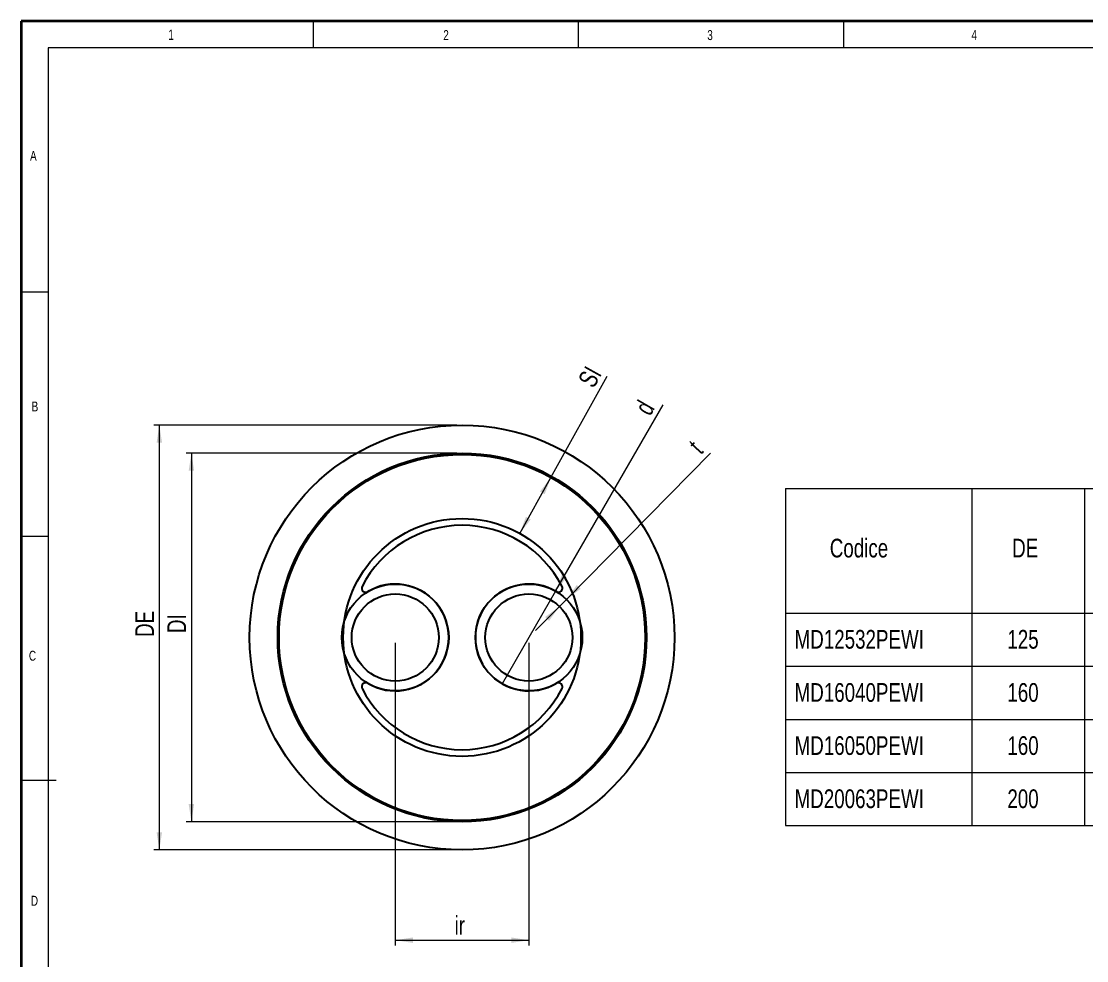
# Model space of a CAD drawing. Header units: millimetres. Extents: x 6 to 413, y 7 to 291.
# Drawn here: x 6.3 to 205.6, y 115.3 to 291.1 of the extents above; entities that cross this region are included whole.
import ezdxf

# ---------------------------------------------------------------- set-up
doc = ezdxf.new("R2010")
doc.units = ezdxf.units.MM
doc.styles.add('SLDTEXTSTYLE2', font='TXT', dxfattribs={"width": 0.75})
doc.dimstyles.new('SLDDIMSTYLE0', dxfattribs={"dimtxt": 3.5, "dimasz": 3.302, "dimexe": 0, "dimexo": 0.0625, "dimgap": 0.875, "dimtad": 1, "dimlfac": 2, "dimrnd": 1e-09, "dimzin": 12, "dimdsep": 46, "dimtxsty": 'SLDTEXTSTYLE2', "dimsah": 1, "dimcen": 0.09, "dimadec": 0, "dimazin": 3, "dimtfac": 1, "dimtofl": 0, "dimtmove": 0, "dimatfit": 3, "dimfxl": 1, "dimfrac": 2, "dimtolj": 1, "dimtzin": 12, "dimarcsym": 0})
doc.dimstyles.new('SLDDIMSTYLE1', dxfattribs={"dimtxt": 3.5, "dimasz": 3.302, "dimexe": 0, "dimexo": 0.0625, "dimgap": 0.875, "dimtad": 1, "dimlfac": 2, "dimrnd": 1e-09, "dimzin": 12, "dimdsep": 46, "dimtxsty": 'SLDTEXTSTYLE2', "dimblk1": 'NONE', "dimsah": 1, "dimcen": 0, "dimadec": 0, "dimazin": 3, "dimtfac": 1, "dimtmove": 0, "dimatfit": 3, "dimldrblk": 'NONE', "dimfxl": 1, "dimfrac": 2, "dimtolj": 1, "dimtzin": 12, "dimarcsym": 0})
doc.dimstyles.new('SLDDIMSTYLE2', dxfattribs={"dimtxt": 3.5, "dimasz": 3.302, "dimexe": 0, "dimexo": 0.0625, "dimgap": 0.875, "dimtad": 1, "dimlfac": 2, "dimrnd": 1e-09, "dimzin": 12, "dimdsep": 46, "dimtxsty": 'SLDTEXTSTYLE2', "dimsah": 1, "dimcen": 0.09, "dimadec": 0, "dimazin": 3, "dimtfac": 1, "dimtmove": 0, "dimatfit": 0, "dimfxl": 1, "dimfrac": 2, "dimtolj": 1, "dimtzin": 12, "dimarcsym": 0})

# ---------------------------------------------------------------- blocks, each defined once
blk = doc.blocks.new('SW_TABLEANNOTATION_0')
at = {"color": 0, "linetype": 'Continuous', "lineweight": 18}
for p, q in [((0, 0), (0, -23.32)), ((0, 0), (34.85, 0)), ((34.85, 0), (34.85, -23.32)), ((34.85, 0), (55.9, 0)), ((55.9, 0), (55.9, -23.32)), ((55.9, 0), (76.94, 0)), ((0, -23.32), (0, -33.27)), ((0, -23.32), (34.85, -23.32)), ((34.85, -23.32), (34.85, -33.27)), ((34.85, -23.32), (55.9, -23.32)), ((55.9, -23.32), (55.9, -33.27)), ((55.9, -23.32), (76.94, -23.32)), ((0, -33.27), (0, -43.21)), ((0, -33.27), (34.85, -33.27)), ((34.85, -33.27), (34.85, -43.21)), ((34.85, -33.27), (55.9, -33.27)), ((55.9, -33.27), (55.9, -43.21)), ((55.9, -33.27), (76.94, -33.27)), ((0, -43.21), (0, -53.16)), ((0, -43.21), (34.85, -43.21)), ((34.85, -43.21), (34.85, -53.16)), ((34.85, -43.21), (55.9, -43.21)), ((55.9, -43.21), (55.9, -53.16)), ((55.9, -43.21), (76.94, -43.21)), ((0, -53.16), (0, -63.11)), ((0, -53.16), (34.85, -53.16)), ((34.85, -53.16), (34.85, -63.11)), ((34.85, -53.16), (55.9, -53.16)), ((55.9, -53.16), (55.9, -63.11)), ((55.9, -53.16), (76.94, -53.16)), ((0, -63.11), (34.85, -63.11)), ((34.85, -63.11), (55.9, -63.11)), ((55.9, -63.11), (76.94, -63.11))]:
    blk.add_line(p, q, dxfattribs=at)
at = {"color": 0, "linetype": 'Continuous', "lineweight": 0, "char_height": 3.5, "attachment_point": 1, "style": 'SLDTEXTSTYLE2'}
for s, insert in [('Codice', (8.26, -9.41)), ('DE', (42.39, -9.41)), ('MD12532PEWI', (1.68, -26.48)), ('125', (41.49, -26.48)), ('MD16040PEWI', (1.68, -36.43)), ('160', (41.49, -36.43)), ('MD16050PEWI', (1.68, -46.37)), ('160', (41.49, -46.37)), ('MD20063PEWI', (1.68, -56.32)), ('200', (41.49, -56.32))]:
    blk.add_mtext(s, dxfattribs=dict(at, insert=insert))
blk = doc.blocks.new('_D')
at = {"color": 7, "linetype": 'Continuous', "lineweight": 0}
for p, q in [((87.75, 215.54), (31.1, 215.54)), ((32.1, 215.54), (32.1, 136.04)), ((87.75, 136.04), (31.1, 136.04))]:
    blk.add_line(p, q, dxfattribs=at)
at = {"color": 7, "linetype": 'Continuous', "lineweight": 18}
for points in [[(32.1, 215.54), (31.59, 212.23), (32.61, 212.23)], [(32.1, 136.04), (32.61, 139.34), (31.59, 139.34)]]:
    blk.add_solid(points, dxfattribs=at)
at = {"color": 7, "linetype": 'Continuous', "lineweight": 18, "insert": (27.59, 175.88), "char_height": 3.5, "attachment_point": 1, "rotation": 90, "style": 'SLDTEXTSTYLE2'}
blk.add_mtext('DE', dxfattribs=at)
blk = doc.blocks.new('_D_1')
at = {"color": 7, "linetype": 'Continuous', "lineweight": 0}
for p, q in [((87.75, 210.29), (37.1, 210.29)), ((38.1, 210.29), (38.1, 141.29)), ((87.75, 141.29), (37.1, 141.29))]:
    blk.add_line(p, q, dxfattribs=at)
at = {"color": 7, "linetype": 'Continuous', "lineweight": 18}
for points in [[(38.1, 210.29), (37.59, 206.98), (38.61, 206.98)], [(38.1, 141.29), (38.61, 144.59), (37.59, 144.59)]]:
    blk.add_solid(points, dxfattribs=at)
at = {"color": 7, "linetype": 'Continuous', "lineweight": 18, "insert": (33.59, 176.61), "char_height": 3.5, "attachment_point": 1, "rotation": 90, "style": 'SLDTEXTSTYLE2'}
blk.add_mtext('DI', dxfattribs=at)
blk = doc.blocks.new('_D_2')
at = {"color": 7, "linetype": 'Continuous', "lineweight": 0}
for p, q in [((105.37, 205.74), (115.9, 224.72)), ((99.55, 195.24), (105.37, 205.74))]:
    blk.add_line(p, q, dxfattribs=at)
at = {"color": 7, "linetype": 'Continuous', "lineweight": 18}
for points in [[(105.37, 205.74), (103.32, 203.09), (104.21, 202.6)], [(99.55, 195.24), (101.59, 197.88), (100.7, 198.38)]]:
    blk.add_solid(points, dxfattribs=at)
at = {"color": 7, "linetype": 'Continuous', "lineweight": 18, "insert": (110.32, 223.96), "char_height": 3.5, "attachment_point": 1, "rotation": 60.9782, "style": 'SLDTEXTSTYLE2'}
blk.add_mtext('SI', dxfattribs=at)
blk = doc.blocks.new('_D_3')
at = {"color": 7, "linetype": 'Continuous', "lineweight": 0}
for q in [(126.4, 219.34), (96.25, 167.13)]:
    blk.add_line((106.25, 184.45), q, dxfattribs=at)
at = {"color": 7, "linetype": 'Continuous', "lineweight": 18}
blk.add_solid([(106.25, 184.45), (108.34, 187.05), (107.46, 187.56)], dxfattribs=at)
at = {"color": 7, "linetype": 'Continuous', "lineweight": 18, "insert": (120.9, 218.82), "char_height": 3.5, "attachment_point": 1, "rotation": 60, "style": 'SLDTEXTSTYLE2'}
blk.add_mtext('d', dxfattribs=at)
blk = doc.blocks.new('_None')
blk = doc.blocks.new('_D_4')
at = {"color": 7, "linetype": 'Continuous', "lineweight": 0}
for p, q in [((108.27, 182.91), (135.21, 210.25)), ((106.97, 181.59), (102.52, 177.07)), ((106.97, 181.59), (108.27, 182.91))]:
    blk.add_line(p, q, dxfattribs=at)
at = {"color": 7, "linetype": 'Continuous', "lineweight": 18}
for points in [[(108.27, 182.91), (110.95, 184.9), (110.23, 185.62)], [(106.97, 181.59), (104.29, 179.6), (105.02, 178.88)]]:
    blk.add_solid(points, dxfattribs=at)
at = {"color": 7, "linetype": 'Continuous', "lineweight": 18, "insert": (130.89, 212.29), "char_height": 3.5, "attachment_point": 1, "rotation": 45.4219, "style": 'SLDTEXTSTYLE2'}
blk.add_mtext('t', dxfattribs=at)
blk = doc.blocks.new('_D_5')
at = {"color": 7, "linetype": 'Continuous', "lineweight": 0}
for p, q in [((76.25, 174.79), (76.25, 118.13)), ((101.25, 174.79), (101.25, 118.13)), ((76.25, 119.13), (101.25, 119.13))]:
    blk.add_line(p, q, dxfattribs=at)
at = {"color": 7, "linetype": 'Continuous', "lineweight": 18}
for points in [[(76.25, 119.13), (79.55, 118.62), (79.55, 119.64)], [(101.25, 119.13), (97.95, 119.64), (97.95, 118.62)]]:
    blk.add_solid(points, dxfattribs=at)
at = {"color": 7, "linetype": 'Continuous', "lineweight": 18, "insert": (87.35, 123.64), "char_height": 3.5, "attachment_point": 1, "style": 'SLDTEXTSTYLE2'}
blk.add_mtext('ir', dxfattribs=at)

msp = doc.modelspace()

# ---------------------------------------------------------------- linework, layer by layer
at = {"color": 7, "linetype": 'Continuous', "lineweight": 35}
for p, q in [((6.2734, 291.1062), (6.2734, 7.1062)), ((413.064, 291.1062), (6.2734, 291.1062))]:
    msp.add_line(p, q, dxfattribs=at)
at = {"color": 7, "linetype": 'Continuous', "lineweight": 18}
for p, q in [((60.8973, 291.1062), (60.8973, 286.1523)), ((110.4973, 291.1062), (110.4973, 286.1523)), ((160.0973, 291.1062), (160.0973, 286.1523)), ((408.1446, 286.1523), (11.2973, 286.1523)), ((11.2973, 286.1523), (11.2973, 12.1436)), ((6.2734, 240.4523), (11.2973, 240.4523)), ((6.2734, 194.7523), (11.2973, 194.7523)), ((6.2734, 149.0523), (12.8156, 149.0523))]:
    msp.add_line(p, q, dxfattribs=at)
at = {"color": 7, "linetype": 'Continuous', "lineweight": 25}
for centre, radius in [((88.7523, 175.7859), 39.75), ((88.7523, 175.7859), 34.5), ((88.7523, 175.7859), 34.25), ((88.7523, 175.7859), 22.25), ((76.2523, 175.7859), 10), ((101.2523, 175.7859), 10), ((76.2523, 175.7859), 8.15), ((101.2523, 175.7859), 8.15)]:
    msp.add_circle(centre, radius, dxfattribs=at)
for centre, radius, start, end in [((88.7523, 175.7859), 21, 27.080176, 152.919824), ((76.2523, 175.7859), 10, 239.041398, 120.958602), ((101.2523, 175.7859), 10, 59.041398, 300.958602), ((70.7223, 185.0044), 0.75, 152.919824, 300.958602), ((106.7823, 185.0044), 0.75, 239.041398, 27.080176), ((70.7223, 166.5673), 0.75, 59.041398, 207.080176), ((88.7523, 175.7859), 21, 207.080176, 332.919824), ((106.7823, 166.5673), 0.75, 332.919824, 120.958602)]:
    msp.add_arc(centre, radius, start, end, dxfattribs=at)

# ---------------------------------------------------------------- block references
at = {"color": 7, "linetype": 'Continuous', "lineweight": 0}
msp.add_blockref('SW_TABLEANNOTATION_0', (149.2961, 203.6731), dxfattribs=at)

# ---------------------------------------------------------------- texts
at = {"color": 7, "linetype": 'Continuous', "lineweight": 0, "attachment_point": 1, "style": 'SLDTEXTSTYLE2'}
for s, insert, char_height in [('1', (33.7775, 289.5294), 1.9), ('2', (85.2374, 289.4501), 1.8521), ('3', (134.6397, 289.4501), 1.8521), ('4', (184.0584, 289.4501), 1.8521), ('A', (7.9135, 266.8624), 1.8521), ('B', (8.204, 219.9411), 1.8521), ('C', (7.6941, 173.2923), 1.8521), ('D', (8.0647, 127.4357), 1.8521)]:
    msp.add_mtext(s, dxfattribs=dict(at, insert=insert, char_height=char_height))

# ---------------------------------------------------------------- dimensions: what is measured, and where the dimension line sits
at = {"color": 7, "linetype": 'Continuous', "lineweight": 18}
for base, p1, p2, angle, text, dimstyle, picture, middle in [((105.3684, 205.7353), (99.5467, 195.2421), (105.3684, 205.7353), 60.978203, 'SI', 'SLDDIMSTYLE0', '_D_2', (115.0844, 223.2478)), ((32.097, 136.0359), (88.7523, 215.5359), (88.7523, 136.0359), 90, 'DE', 'SLDDIMSTYLE0', '_D', (32.097, 178.8704)), ((108.2711, 182.9088), (106.9726, 181.5911), (108.2711, 182.9088), 45.421899, 't', 'SLDDIMSTYLE2', '_D_4', (134.6571, 209.6863)), ((38.097, 141.2859), (88.7523, 210.2859), (88.7523, 141.2859), 90, 'DI', 'SLDDIMSTYLE0', '_D_1', (38.097, 178.8704))]:
    dim = msp.add_linear_dim(base=base, p1=p1, p2=p2, angle=angle, text=text, dimstyle=dimstyle, dxfattribs=at)
    dim.commit()
    dim.dimension.update_dxf_attribs({"geometry": picture, "text_midpoint": middle, "dimtype": 160})
dim = msp.add_diameter_dim_2p(p1=(96.2523, 167.1256), p2=(106.2523, 184.4461), text='d', dimstyle='SLDDIMSTYLE1', override={"dimpost": '<>'}, dxfattribs=at)
dim.commit()
dim.dimension.update_dxf_attribs({"geometry": '_D_3', "text_midpoint": (125.6383, 218.0238), "dimtype": 163})
dim = msp.add_linear_dim(base=(101.2523, 119.1307), p1=(76.2523, 175.7859), p2=(101.2523, 175.7859), text='ir', dimstyle='SLDDIMSTYLE0', dxfattribs=at)
dim.commit()
dim.dimension.update_dxf_attribs({"geometry": '_D_5', "text_midpoint": (88.521, 119.1307), "dimtype": 160})

doc.saveas('drawing.dxf')
